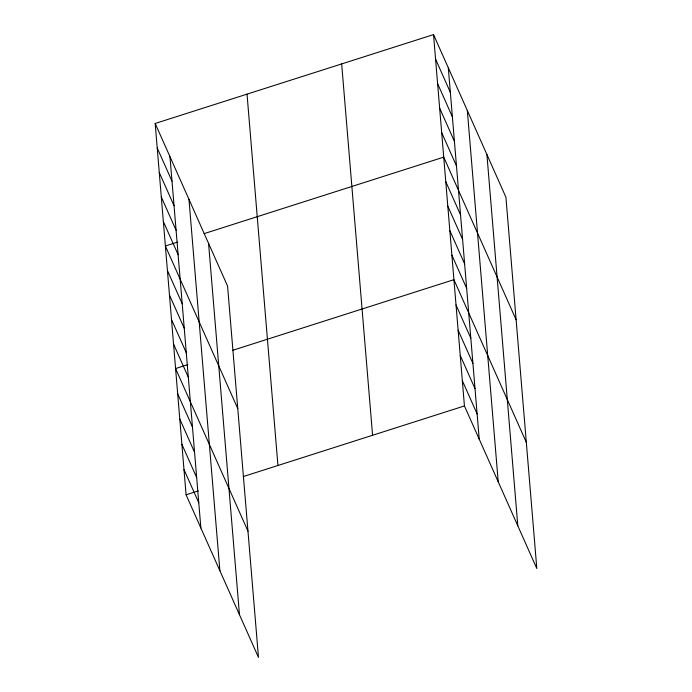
<?xml version="1.0" encoding="UTF-8"?>
<svg xmlns="http://www.w3.org/2000/svg" width="692" height="692" viewBox="0 0 692 692"><rect width="100%" height="100%" fill="white"/><g stroke="black" fill="none" stroke-linecap="round" stroke-linejoin="round"><path stroke-width="1.04" d="M155.181 123.47L227.564 286.064L258.479 657.4L186.087 494.806L155.181 123.47L433.521 34.6L505.913 197.194L536.819 568.53L464.436 405.936L433.521 34.6M177.628 242.096L165.379 246.006L237.771 408.6M204.157 233.628L443.719 157.145L516.111 319.739M187.826 364.641L175.578 368.551L247.97 531.145M232.728 350.308L453.917 279.68L526.309 442.274M186.087 494.806L198.336 490.896M243.247 476.563L464.436 405.936M435.562 59.105L450.345 92.313M437.603 83.62L452.386 116.818M439.636 108.125L454.428 141.332M441.678 132.63L456.461 165.838M445.76 181.65L460.543 214.857M447.802 206.155L462.585 239.363M449.843 230.67L464.626 263.868M451.885 255.175L466.668 288.382M456.019 304.938L470.811 338.137M458.121 330.188L472.913 363.395M460.232 355.437L475.015 388.644M462.334 380.687L477.117 413.894M157.214 147.976L172.005 181.183M159.255 172.481L174.038 205.688M161.297 196.995L176.079 230.202M163.338 221.501L178.121 254.708M167.421 270.52L182.204 303.727M169.462 295.026L184.245 328.233M171.495 319.531L186.286 352.738M173.536 344.045L188.319 377.252M177.68 393.8L192.463 427.007M179.782 419.058L194.564 452.257M181.884 444.307L196.666 477.515M183.986 469.557L198.768 502.764M486.9 154.498L517.815 525.833M467.316 110.504L498.223 481.84M448.304 67.807L479.219 439.143M341.666 63.924L372.581 435.268M247.027 94.138L277.942 465.482M208.56 243.368L239.467 614.704M188.968 199.374L219.883 570.71M169.964 156.677L200.87 528.013"/></g></svg>
